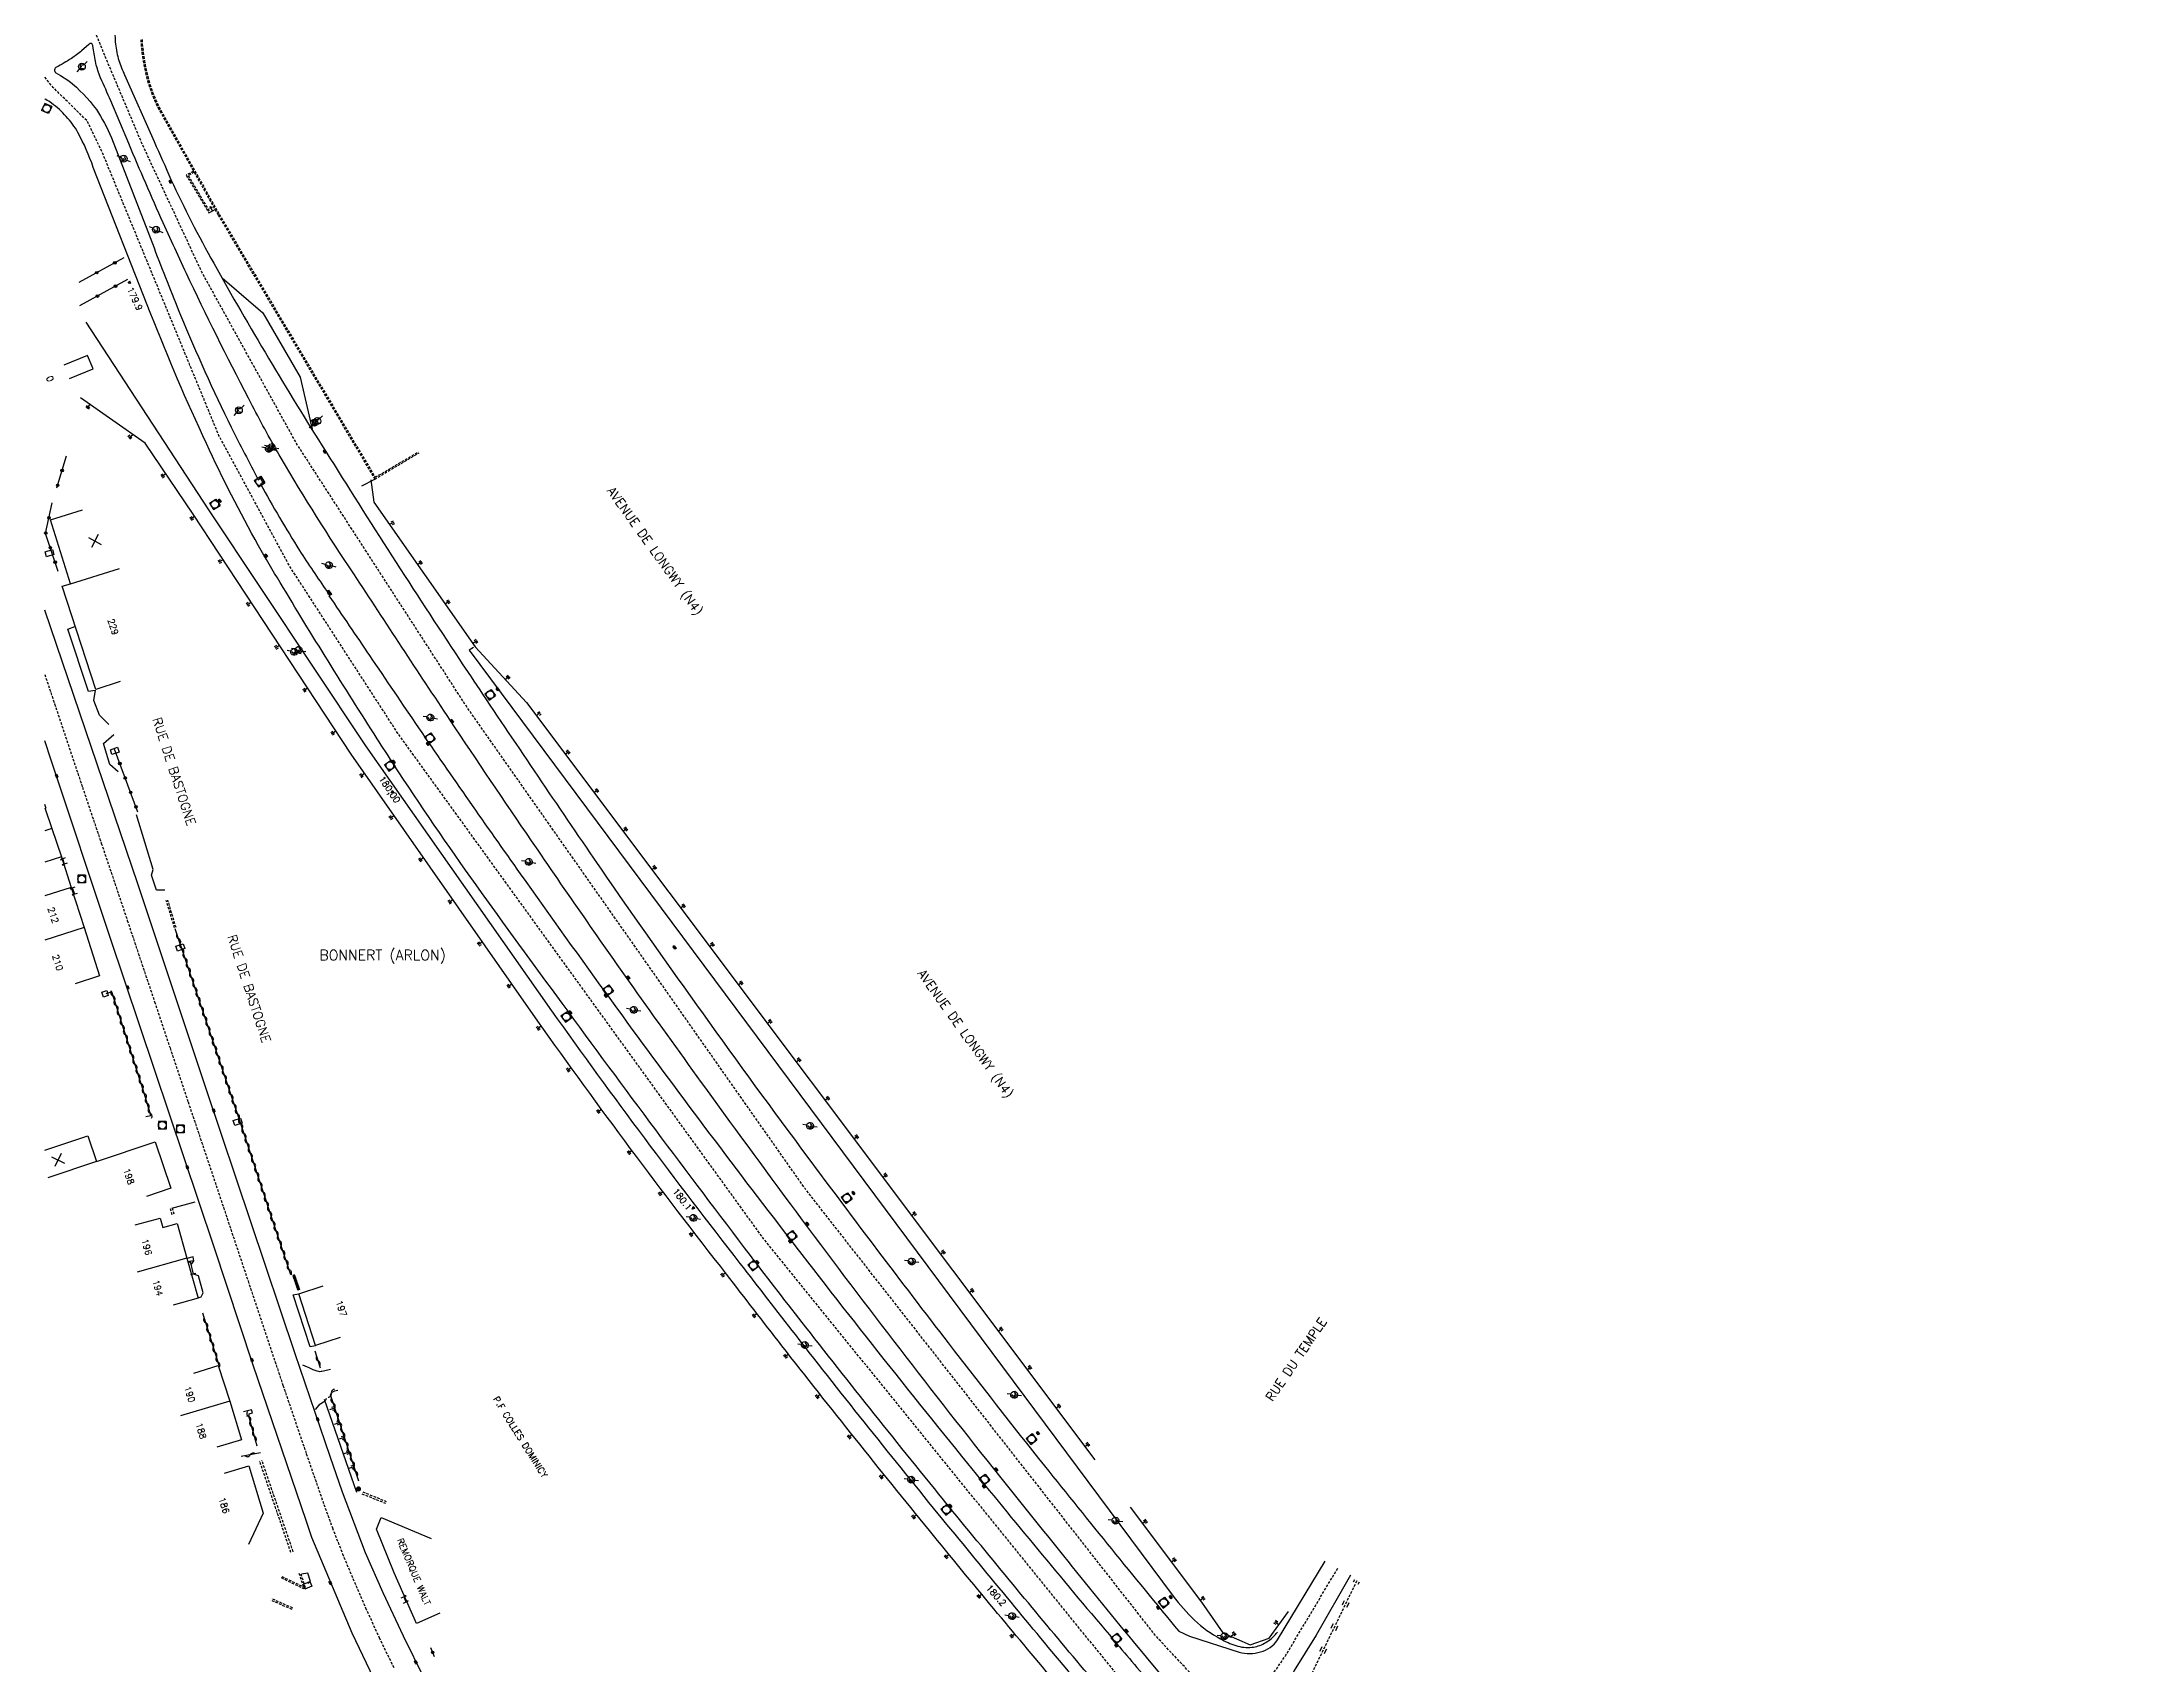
# Model space of a CAD drawing. Header units: millimetres. Extents: x 253999 to 255001, y 43000 to 44000.
# Drawn here: x 253999.4 to 254404.2, y 43348.9 to 43665 of the extents above; entities that cross this region are included whole.
import ezdxf
from ezdxf.enums import TextEntityAlignment as Align

# ---------------------------------------------------------------- set-up
doc = ezdxf.new("R2010")
doc.units = ezdxf.units.MM
doc.linetypes.add('DASHED', pattern=[0.75, 0.5, -0.25])
doc.layers.get('0').update_dxf_attribs({"linetype": 'CONTINUOUS'})
for name, color, linetype in [('W0001', 6, 'DASHED'), ('W0008', 7, 'CONTINUOUS'), ('W0100', 7, 'CONTINUOUS'), ('W0105', 7, 'CONTINUOUS'), ('W0112', 1, 'DASHED'), ('W0211', 2, 'CONTINUOUS'), ('W0220', 5, 'DASHED'), ('W0302', 3, 'CONTINUOUS'), ('W0310', 3, 'CONTINUOUS'), ('W0322', 7, 'CONTINUOUS'), ('W0400', 7, 'CONTINUOUS'), ('W0420', 7, 'CONTINUOUS'), ('W0471', 7, 'CONTINUOUS'), ('W0851', 7, 'CONTINUOUS'), ('W0980', 7, 'CONTINUOUS'), ('W0984', 7, 'CONTINUOUS'), ('W0989', 7, 'CONTINUOUS'), ('W0991', 7, 'CONTINUOUS'), ('W1102', 7, 'CONTINUOUS'), ('W1471', 7, 'CONTINUOUS'), ('W1473', 7, 'CONTINUOUS')]:
    doc.layers.add(name, color=color, linetype=linetype)
doc.styles.get("Standard").update_dxf_attribs({"font": 'romans.shx', "width": 0.85})

# ---------------------------------------------------------------- blocks, each defined once
blk = doc.blocks.new('t211o')
at = {"color": 0, "linetype": 'Continuous'}
for p, q in [((-0.29, 0.5), (-0.29, 0)), ((0, 1), (0, 0)), ((0.29, 0.5), (0.29, 0))]:
    blk.add_line(p, q, dxfattribs=at)
blk = doc.blocks.new('t322o')
at = {"color": 0, "linetype": 'Continuous'}
for radius in [0.25, 0.15]:
    blk.add_circle((0, 0), radius, dxfattribs=at)
blk = doc.blocks.new('T400')
for p, q in [((-0.15, 0.3), (0.15, 0.3)), ((-0.15, -0.25), (-0.15, 0.3)), ((-0.15, 0.15), (0.15, 0.15)), ((-0.15, 0), (0.15, 0)), ((0.15, 0.3), (0.15, -0.25)), ((-0.15, -0.15), (0.15, -0.15)), ((-0.15, -0.25), (-0.15, -0.3)), ((-0.15, -0.3), (0.15, -0.3)), ((0.15, -0.3), (0.15, -0.25))]:
    blk.add_line(p, q)
blk = doc.blocks.new('T851')
for p, q in [((-0.25, -0.15), (0, 0.32)), ((0, 0.32), (0.25, -0.15)), ((-0.25, -0.15), (0.25, -0.15))]:
    blk.add_line(p, q)
for major_axis in [(-0.106, 0.106), (-0.0354, 0.0354), (-0.0236, 0.0236)]:
    blk.add_ellipse((0, 0), major_axis=major_axis, ratio=1, start_param=3.926991, end_param=10.210176)
blk = doc.blocks.new('T471')
for p, q in [((-0.333334, 0.333334), (-0.333334, -0.333334)), ((-0.333334, 0.333334), (0.333334, 0.333334)), ((-0.333334, 0), (0, 0)), ((0.500001, 0.500001), (1.000002, 1.000002)), ((-0.500001, -0.500001), (-1.000002, -1.000002)), ((-0.333334, -0.333334), (0.333334, -0.333334))]:
    blk.add_line(p, q)
blk.add_ellipse((0, 0), major_axis=(0.471405, 0.471405), ratio=1, start_param=5.4977871438, end_param=11.780972451)
blk = doc.blocks.new('T420')
for p, q in [((0.75, 0.75), (-0.75, 0.75)), ((-0.75, 0.75), (-0.75, -0.75)), ((0.75, 0.75), (0.75, -0.75)), ((0.75, -0.75), (-0.75, -0.75))]:
    blk.add_line(p, q)
blk.add_ellipse((0, 0), major_axis=(-0.53, 0.53), ratio=1, start_param=3.926991, end_param=10.210176)
blk = doc.blocks.new('T1471')
at = {"color": 0, "linetype": 'Continuous', "flags": 128}
blk.add_lwpolyline([(-0.75, -0.5), (-0.75, 0.5), (0.75, 0.5), (0.75, -0.5), (-0.75, -0.5)], dxfattribs=at)
blk = doc.blocks.new('t105o')
for p, q in [((-0.5, 0), (0.5, 0)), ((0.5, 0), (0.2, 0.1)), ((0.5, 0), (0.2, -0.1))]:
    blk.add_line(p, q)
blk = doc.blocks.new('T1473')
at = {"color": 0, "linetype": 'Continuous', "const_width": 0.5, "flags": 128}
blk.add_lwpolyline([(-0.25, 0, 1), (0.25, 0, 1)], format="xyb", close=True, dxfattribs=at)
blk = doc.blocks.new('t112o')
at = {"color": 0, "linetype": 'Continuous'}
for p, q in [((-0.5, 0.5), (0.5, 0.5)), ((-0.5, -0.5), (-0.5, 0.5)), ((0.5, 0.5), (0.5, -0.5)), ((0.5, -0.5), (-0.5, -0.5))]:
    blk.add_line(p, q, dxfattribs=at)
blk = doc.blocks.new('t991o')
at = {"color": 0, "linetype": 'Continuous'}
for p, q in [((-1, 1), (1, -1)), ((-1, -1), (1, 1))]:
    blk.add_line(p, q, dxfattribs=at)
blk = doc.blocks.new('t310o')
at = {"color": 0, "linetype": 'Continuous'}
for centre, start, end in [((-0.5, 0.38), 216.8699, 323.1304), ((0.5, -0.37), 36.8699, 143.1303)]:
    blk.add_arc(centre, 0.625, start, end, dxfattribs=at)

msp = doc.modelspace()

# ---------------------------------------------------------------- linework, layer by layer
at = {"layer": 'W0001', "flags": 128}
for points in [[(254452.42, 43103.22), (254314.15, 43237.19), (254293.03, 43266.35), (254244.06, 43321.6), (254232.18, 43337.44), (254216.23, 43354.57), (254147.93, 43441.72), (254082.21, 43535.34), (254048.99, 43586.76), (254030.56, 43620.14), (254018.82, 43645.36), (254012.18, 43661.08), (254007.82, 43671.83)], [(254314.15, 43237.19), (254286.19, 43260.97), (254235.65, 43315.63), (254225.32, 43328.22), (254213.73, 43340.82), (254140.03, 43431.73), (254068.7, 43530.35), (254047.67, 43562.84), (254033.87, 43588.34), (254011.21, 43643.4), (254008.25, 43649.56), (254001.62, 43656.1), (254000, 43658.09)], [(254216.45, 43311.09), (254218.85, 43319.89), (254228.43, 43331.81), (254241.47, 43350.89), (254251.58, 43367.84)]]:
    msp.add_lwpolyline(points, dxfattribs=at)
at = {"layer": 'W0001'}
msp.add_lwpolyline([(254000, 43541.83), (254001.91, 43536.08), (254007.33, 43519.88), (254011, 43508.98), (254016.06, 43493.94), (254019.15, 43484.68), (254021.37, 43478.08), (254024.37, 43469.11), (254027.88, 43458.64), (254033.34, 43442.35), (254039.55, 43423.75), (254046.35, 43403.43), (254050.89, 43390.1), (254054.31, 43380.24), (254055.96, 43375.67), (254057.93, 43370.65), (254059.96, 43365.81), (254062.42, 43360.12), (254065.06, 43354.34), (254067.98, 43348.31)], dxfattribs=at)
at = {"layer": 'W0008'}
msp.add_line((254061.71, 43578.56), (254064.2, 43579.85), dxfattribs=at)
at = {"layer": 'W0008', "flags": 128}
for points in [[(254013.74, 43667.9, 0.0507), (254013.76, 43664.52, 0.0497), (254014.42, 43661.35, 0.0279), (254015.54, 43658.51), (254021.3, 43645.54, 0.0022), (254024.56, 43638.17, 0.0191), (254032.88, 43621.85, 0.0137), (254054.69, 43585.21, 0.0069), (254080.68, 43544.75, 0.0008), (254085.19, 43538, 0.0035), (254108.23, 43503.93, 0.0088), (254148.41, 43447.86, 0.0046), (254175.79, 43411.67, 0.004), (254194.52, 43387.73, 0.0035), (254220.65, 43355.55), (254222.75, 43354.62), (254232.41, 43351.51, 0.1466), (254236.54, 43351.56, 0.1829), (254239.83, 43353.86), (254249.11, 43369.2)], [(254216.88, 43347.49), (254211.81, 43353.58, -0.0041), (254198.27, 43370.22, -0.0012), (254185.8, 43385.76, -0.0085), (254147.44, 43435.59, -0.003), (254128.64, 43461.25, -0.0025), (254115.27, 43479.86, -0.0045), (254094.71, 43509.44, -0.003), (254078.87, 43532.92, -0.0017), (254060.12, 43561.4, -0.0149), (254045.97, 43583.92, -0.0091), (254040.42, 43594.07, -0.0102), (254028.25, 43618.44, -0.0053), (254023.03, 43629.71, -0.0063), (254016.34, 43645.19), (254012.85, 43653.5, -0.0034), (254010.87, 43657.95, -0.0371), (254009.94, 43660.81, -0.0228), (254009.42, 43663.75), (254009.33, 43664.26, 0.6964), (254008.56, 43664.47), (254007.16, 43663.23, -0.0354), (254005.18, 43661.74, -0.0169), (254002.29, 43660.02, 0.6414), (254002.17, 43658.96), (254003.04, 43658.44), (254004.69, 43657.4, -0.0563), (254010.04, 43651.81, -0.0456), (254012.98, 43646.27), (254021.26, 43624.84, 0.0055), (254026.44, 43611.75, 0.0178), (254036.28, 43589.95, 0.0049), (254041.55, 43579.71), (254041.96, 43579.96), (254042.4, 43579.15), (254041.95, 43578.9, 0.0139), (254049.56, 43565.96, 0.0089), (254054.93, 43557.98), (254055.23, 43558.22), (254055.76, 43557.4), (254055.29, 43557.11, -0.0007), (254063.18, 43545.5, 0.0008), (254072.73, 43531.39, 0.0046), (254092.5, 43503.03, 0.003), (254110.25, 43478.27, 0.0066), (254142.74, 43434.79, 0.0066), (254179.5, 43388.23, 0.0054), (254207.13, 43354.84, 0.0009), (254214.96, 43345.64)], [(254211.78, 43312.57, 0.0059), (254212.78, 43317.22, 0.0183), (254214.23, 43326.26, 0.0052), (254214.98, 43333.1), (254212.5, 43335.99, -0.0044), (254189.21, 43363.68, -0.0019), (254176.7, 43378.89, -0.0054), (254148.07, 43414.77, -0.0023), (254137.32, 43428.68, -0.0049), (254100.68, 43477.8, -0.0038), (254083.93, 43500.84, -0.0108), (254067.87, 43524.34, -0.0019), (254064.67, 43529.31, -0.0069), (254045.79, 43559.72, -0.006), (254041.6, 43566.86, -0.02), (254031.45, 43586.74, -0.0156), (254020.65, 43611.96), (254009.44, 43640.52, 0.039), (254006.46, 43647.31, 0.0499), (254004.19, 43650.43, 0.0551), (254001.34, 43653, 0.0182), (254000.2, 43653.75, 0.003209), (254000, 43653.87, 0.1175)], [(254214.07, 43330.36), (254210.6, 43334.36, -0.0059), (254187.29, 43362.08, -0.0015), (254174.76, 43377.31, -0.0058), (254146.1, 43413.23, -0.0013), (254135.33, 43427.16, -0.0111), (254098.67, 43476.32), (254062.45, 43527.91), (254031.94, 43573.87), (254008.04, 43610.41)], [(254254.06, 43366.49), (254247.35, 43354.77), (254243.12, 43347.91, 0.0746), (254240.89, 43342, 0.0817), (254241.25, 43335.63, 0.0076), (254242.45, 43329.55), (254244.8, 43326.91, -0.0039), (254257.52, 43312.14, 0.0032), (254266.33, 43302.07, 0.0042), (254296.62, 43268.38, 0.0044), (254319.05, 43244.23, 0.0039), (254342.83, 43219.57, 0.0038), (254368.37, 43193.76, 0.005), (254390.23, 43172.47, -0.0019), (254428.09, 43136.61), (254457.29, 43108.32), (254457.72, 43108.79), (254572.14, 43000)], [(254219.54, 43362.41, 0.0331), (254223.69, 43357.72, 0.065), (254228.76, 43354.07, 0.0506), (254231.74, 43352.77, 0.104), (254234.86, 43352.43, 0.092), (254237.29, 43353.21, 0.086), (254239.32, 43354.78, 0.0154), (254239.86, 43355.41)]]:
    msp.add_lwpolyline(points, format="xyb", dxfattribs=at)
for points in [[(254034.49, 43619), (254042.44, 43612.19), (254049.69, 43599.66), (254052.01, 43589.59)], [(254083.4, 43547.03), (254082.56, 43546.57), (254219.54, 43362.41)]]:
    msp.add_lwpolyline(points, dxfattribs=at)
at = {"layer": 'W0008'}
for points in [[(254110.14, 43287.75), (254104.08, 43296.42), (254097.21, 43306.29), (254088.62, 43319.04), (254082.4, 43329.76), (254077.53, 43338.98), (254073.9, 43346.27), (254069.77, 43354.61), (254065.84, 43363.05), (254062.42, 43370.84), (254057.95, 43382.65), (254055.5, 43389.55), (254048.7, 43409.56), (254031.5, 43460.96), (254018.1, 43501.05), (254000, 43554.34)], [(254009.83, 43538.68), (254008.48, 43538.51), (254004.46, 43550.64), (254005.84, 43551.14)], [(254103.42, 43281.56), (254100.85, 43285.73), (254095.6, 43293.19), (254089.15, 43302.03), (254086.1, 43306.5), (254081.65, 43313.5), (254076.34, 43322.68), (254071.77, 43331.11), (254067.53, 43339.13), (254066.11, 43341.99), (254059.79, 43355.2), (254051.98, 43373.83), (254050.87, 43377.14), (254040.58, 43407.34), (254032.92, 43430.52), (254012.74, 43490.62), (254001.23, 43525.12), (254000, 43528.87)], [(254024.72, 43437.89), (254029.26, 43439.17)], [(254028.48, 43427), (254028.64, 43427.09), (254029, 43427.64), (254028.85, 43428.43), (254027.61, 43428.14)], [(254029.83, 43420.49), (254030.43, 43420.66), (254030.81, 43421.41), (254029.91, 43424.75), (254028.94, 43425.1)], [(254052.7, 43411.1), (254051.62, 43410.91), (254048.35, 43421.05), (254049.39, 43421.27)], [(254055.59, 43406.54), (254054.2, 43406.18), (254053.92, 43406.12), (254053.77, 43406.1), (254053.55, 43406.08), (254053.33, 43406.1), (254053.23, 43406.12), (254053.03, 43406.18), (254052.63, 43406.32), (254052.24, 43406.47), (254051.46, 43406.82), (254050.67, 43407.18), (254050.22, 43407.37)], [(254052.69, 43398.75), (254053.36, 43399.59), (254053.51, 43399.75), (254053.63, 43399.85), (254053.89, 43400.02), (254054.25, 43400.23), (254054.41, 43400.34), (254054.56, 43400.47), (254054.62, 43400.53), (254054.73, 43400.68), (254054.76, 43400.76), (254054.8, 43400.9)], [(254039.3, 43397.42), (254039.8, 43397.55), (254039.78, 43397.89), (254040.44, 43398.06), (254040.25, 43398.69), (254038.67, 43398.27)], [(254051.19, 43364.9), (254051.68, 43365.22), (254051.18, 43366.88), (254049.95, 43366.66)]]:
    msp.add_lwpolyline(points, dxfattribs=at)
at = {"layer": 'W0100'}
for p, q in [((254032.16, 43632.94), (254032.12, 43632.49)), ((254032.16, 43632.94), (254032.56, 43632.73)), ((254032.65, 43632.06), (254032.16, 43632.94)), ((254032.16, 43631.79), (254033.13, 43632.33))]:
    msp.add_line(p, q, dxfattribs=at)
at = {"layer": 'W0100', "flags": 128}
msp.add_lwpolyline([(254004.79, 43599.4), (254009.41, 43601.32), (254008.33, 43603.93), (254003.71, 43602.01)], dxfattribs=at)
at = {"layer": 'W0100'}
for points in [[(254014.68, 43540.42), (254009.92, 43538.88), (254003.4, 43558.99), (254004.98, 43559.48), (254001.11, 43571.94), (254007.32, 43573.87)], [(254000.26, 43515.71), (254000, 43516.49)], [(254000, 43515.84), (254001.36, 43511.85), (254003.23, 43506.28), (254005.11, 43500.36), (254007.69, 43492.55), (254010.68, 43483.13), (254005.91, 43481.62)], [(254003.87, 43504.9), (254003.54, 43505.95)], [(254005.82, 43499.04), (254005.4, 43500.23)], [(254000, 43449.19), (254008.37, 43452.01), (254010.06, 43447.01), (254010.06, 43447.01), (254021.46, 43450.85), (254024.51, 43441.82), (254019.77, 43440.22)], [(254017.62, 43434.69), (254022.44, 43436), (254022.94, 43434.18), (254022.94, 43434.18), (254025.78, 43434.95), (254027.63, 43428.17), (254029.82, 43420.41), (254025.01, 43419.05)], [(254028.91, 43425.1), (254028.38, 43427.56)], [(254057.45, 43412.75), (254052.7, 43411.2), (254049.42, 43421.23), (254054.17, 43422.79)], [(254028.98, 43405.79), (254033.73, 43407.32), (254035.99, 43400.35), (254038.25, 43392.81), (254033.46, 43391.37)], [(254034.94, 43386.35), (254039.72, 43387.79), (254042.51, 43378.57), (254039.63, 43372.44)], [(254076.89, 43359.06), (254072.32, 43357.04), (254067.96, 43366.92), (254067.95, 43366.92), (254064.55, 43375.41), (254065.43, 43377.68), (254075.15, 43373.62)], [(254069.84, 43362.26), (254070.28, 43361.26)]]:
    msp.add_lwpolyline(points, dxfattribs=at)
at = {"layer": 'W0112'}
for p, q in [((254018.67, 43665.37), (254018.73, 43664.55)), ((254018.73, 43664.55), (254018.81, 43663.73)), ((254018.81, 43663.73), (254018.91, 43662.9)), ((254018.91, 43662.9), (254019.02, 43662.08)), ((254018.92, 43665.39), (254018.98, 43664.57)), ((254018.98, 43664.57), (254019.06, 43663.75)), ((254019.06, 43663.75), (254019.16, 43662.94)), ((254019.16, 43662.94), (254019.27, 43662.12)), ((254019.02, 43662.08), (254019.15, 43661.29)), ((254019.15, 43661.29), (254019.29, 43660.5)), ((254019.27, 43662.12), (254019.39, 43661.33)), ((254019.29, 43660.5), (254019.44, 43659.71)), ((254019.39, 43661.33), (254019.53, 43660.55)), ((254019.44, 43659.71), (254019.61, 43658.93)), ((254019.53, 43660.55), (254019.69, 43659.76)), ((254019.61, 43658.93), (254019.8, 43658.15)), ((254019.69, 43659.76), (254019.86, 43658.98)), ((254019.86, 43658.98), (254020.05, 43658.21)), ((254019.8, 43658.15), (254020.01, 43657.38)), ((254020.01, 43657.38), (254020.23, 43656.61)), ((254020.05, 43658.21), (254020.25, 43657.44)), ((254020.23, 43656.61), (254020.48, 43655.85)), ((254020.25, 43657.44), (254020.47, 43656.68)), ((254020.47, 43656.68), (254020.72, 43655.93)), ((254020.48, 43655.85), (254020.74, 43655.1)), ((254020.72, 43655.93), (254020.98, 43655.18)), ((254020.74, 43655.1), (254021.03, 43654.36)), ((254020.98, 43655.18), (254021.26, 43654.45)), ((254021.26, 43654.45), (254021.57, 43653.72)), ((254021.03, 43654.36), (254021.34, 43653.62)), ((254021.34, 43653.62), (254021.67, 43652.9)), ((254021.57, 43653.72), (254021.89, 43653.01)), ((254021.67, 43652.9), (254022.02, 43652.19)), ((254021.89, 43653.01), (254022.24, 43652.3)), ((254022.02, 43652.19), (254022.39, 43651.49)), ((254022.24, 43652.3), (254022.61, 43651.61)), ((254022.39, 43651.49), (254028.95, 43639.79)), ((254022.61, 43651.61), (254033.96, 43631.35)), ((254028.95, 43639.79), (254027.54, 43639.01)), ((254027.54, 43639.01), (254031.95, 43631.66)), ((254029.07, 43639.57), (254027.89, 43638.91)), ((254027.89, 43638.91), (254032.16, 43631.79)), ((254029.07, 43639.57), (254033.74, 43631.23)), ((254031.95, 43631.66), (254032.16, 43631.79)), ((254033.74, 43631.23), (254064.2, 43579.85)), ((254033.96, 43631.36), (254064.29, 43580.2)), ((254064.2, 43579.85), (254072.82, 43584.93)), ((254064.29, 43580.2), (254072.7, 43585.14))]:
    msp.add_line(p, q, dxfattribs=at)
for points in [[(254025.25, 43492.46), (254023.65, 43497.81)], [(254025.54, 43492.55), (254023.94, 43497.9)], [(254024.78, 43436.61), (254024.47, 43437.8)], [(254025.19, 43436.72), (254024.87, 43437.91)], [(254047.89, 43370.89), (254041.8, 43388.69)], [(254048.34, 43371.04), (254042.24, 43388.85)], [(254061.71, 43382.33), (254066.3, 43380.46)], [(254061.86, 43382.7), (254066.45, 43380.82)], [(254045.99, 43365.99), (254050.35, 43363.89), (254050.71, 43364.06), (254049.79, 43366.91)], [(254046.12, 43366.24), (254050.35, 43364.2), (254050.36, 43364.21), (254049.52, 43366.83)], [(254048.11, 43359.79), (254043.97, 43361.61)], [(254048.24, 43360.08), (254044.1, 43361.9)]]:
    msp.add_lwpolyline(points, dxfattribs=at)
at = {"layer": 'W0211', "flags": 128}
msp.add_lwpolyline([(254208.02, 43332.15, -0.0023), (254184.67, 43359.91, -0.0023), (254172.13, 43375.16, -0.0056), (254143.42, 43411.14, -0.0013), (254132.63, 43425.09, -0.0116), (254095.93, 43474.31), (254059.59, 43526.28), (254028.87, 43572.99), (254019.51, 43586.84), (254006.98, 43595.68)], format="xyb", dxfattribs=at)
for points in [[(254063.47, 43579.7), (254064.04, 43575.35), (254083.75, 43547.2), (254093.71, 43536.34), (254204.3, 43388.93)], [(254211.2, 43379.72), (254225.08, 43361.22), (254229.23, 43355.22), (254234.52, 43352.9), (254238.24, 43354.19), (254242.01, 43359.41)]]:
    msp.add_lwpolyline(points, dxfattribs=at)
at = {"layer": 'W0211'}
msp.add_lwpolyline([(254060.72, 43382.58), (254054.42, 43400.7)], dxfattribs=at)
at = {"layer": 'W0220'}
for p, q in [((254255.26, 43365.34), (254245.97, 43346.22)), ((254254.81, 43365.56), (254254.59, 43365.11)), ((254255.71, 43365.12), (254255.49, 43364.67)), ((254252.62, 43361.06), (254252.4, 43360.61)), ((254252.84, 43361.51), (254252.62, 43361.06)), ((254253.52, 43360.62), (254253.3, 43360.17)), ((254253.74, 43361.07), (254253.52, 43360.62)), ((254250.44, 43356.56), (254250.22, 43356.11)), ((254250.65, 43357.01), (254250.44, 43356.56)), ((254251.34, 43356.12), (254251.12, 43355.67)), ((254251.55, 43356.57), (254251.34, 43356.12)), ((254248.25, 43352.06), (254248.03, 43351.61)), ((254248.47, 43352.51), (254248.25, 43352.06)), ((254249.15, 43351.63), (254248.93, 43351.18)), ((254249.37, 43352.08), (254249.15, 43351.63))]:
    msp.add_line(p, q, dxfattribs=at)
at = {"layer": 'W0302'}
for points in [[(254012.44, 43532.09), (254010.62, 43533.86), (254009.52, 43536.77), (254009.85, 43538.73)], [(254014.27, 43522.85), (254012.67, 43524.29), (254011.43, 43528.4), (254013.47, 43530.1)], [(254023.35, 43499.8), (254021.73, 43499.83), (254020.77, 43502.72), (254021.07, 43503.83), (254017.83, 43514.5)]]:
    msp.add_lwpolyline(points, dxfattribs=at)
at = {"layer": 'W0310'}
for points in [[(254047.9, 43424.97), (254044.28, 43435.64), (254038.12, 43454.36), (254025.39, 43492.28)], [(254019.69, 43455.76), (254020.62, 43455.94), (254019.42, 43460.12), (254013.02, 43480), (254011.85, 43479.61)], [(254030.72, 43417.51), (254033.87, 43407.34)], [(254053.62, 43406.79), (254052.62, 43410.09)], [(254061.11, 43384.79), (254055.63, 43401.41), (254055.62, 43401.46), (254055.61, 43401.56), (254055.64, 43401.66), (254055.67, 43401.73), (254055.75, 43401.86), (254055.92, 43402.06), (254056.01, 43402.14), (254056.15, 43402.23), (254056.31, 43402.3), (254056.4, 43402.33), (254056.99, 43402.47)], [(254041.32, 43391.58), (254039.7, 43397.4)], [(254041.95, 43390.26), (254038.23, 43389.57)]]:
    msp.add_lwpolyline(points, dxfattribs=at)
at = {"layer": 'W0322'}
for p, q in [((254015.37, 43622.91), (254006.6, 43618.09)), ((254016.09, 43618.68), (254006.74, 43613.54))]:
    msp.add_line(p, q, dxfattribs=at)
for points in [[(254002.35, 43578.12), (254004.24, 43584.38)], [(254002.61, 43561.85), (254000.17, 43569.28), (254001.46, 43575.23)], [(254018.14, 43514.98), (254013.58, 43527.29)], [(254075.84, 43350.6), (254075.1, 43352.31)]]:
    msp.add_lwpolyline(points, dxfattribs=at)
at = {"layer": 'W1102'}
for points in [[(254004.98, 43559.48), (254014.53, 43562.45)], [(254001.36, 43511.85), (254000, 43511.38)], [(254003.23, 43506.28), (254000, 43505.25)], [(254005.11, 43500.36), (254000, 43498.73)], [(254007.69, 43492.55), (254000, 43490.12)], [(254010.06, 43447.01), (254000.58, 43443.82)], [(254027.63, 43428.17), (254018.01, 43425.45)], [(254035.99, 43400.35), (254026.41, 43397.47)]]:
    msp.add_lwpolyline(points, dxfattribs=at)

# ---------------------------------------------------------------- block references
at = {"layer": 'W0105'}
for p, rotation in [((254003.54, 43505.95), 202.9620113113248), ((254003.87, 43504.9), 199.3359029802252), ((254005.4, 43500.23), 198.480631840117), ((254005.82, 43499.04), 195.9973383277886), ((254028.38, 43427.56), 193.3305076119005), ((254028.91, 43425.1), 194.5102946604445), ((254069.84, 43362.26), 19.88715765048893), ((254070.28, 43361.26), 25.14073021187912)]:
    msp.add_blockref('t105o', p, dxfattribs=dict(at, rotation=rotation))
at = {"layer": 'W0112', "rotation": 108.0357381679239}
msp.add_blockref('t112o', (254011.73, 43479.63), dxfattribs=at)
at = {"layer": 'W0211'}
for p, rotation in [((254008.21, 43593.6), 324.7682262193576), ((254016.37, 43587.83), 310.1365929574386), ((254022.73, 43580.28), 304.0313301263843), ((254028.33, 43572), 303.327640021747), ((254067.99, 43571.45), 111.8320487776081), ((254033.82, 43563.64), 297.8883974646865), ((254073.36, 43563.78), 124.9995051596167), ((254039.32, 43555.29), 303.3276400217241), ((254078.73, 43556.12), 124.9995051597627), ((254044.81, 43546.93), 303.3276400216077), ((254084.1, 43548.45), 124.9995051597627), ((254090.34, 43541.49), 131.9057748984307), ((254050.31, 43538.58), 303.327640021747), ((254096.42, 43534.39), 130.5615345208354), ((254055.8, 43530.22), 304.0816120369721), ((254102.04, 43526.9), 126.8774927950104), ((254061.4, 43521.94), 304.9619985782252), ((254107.66, 43519.41), 126.8774927950104), ((254067.13, 43513.74), 304.9619985781125), ((254113.27, 43511.92), 126.8774927950104), ((254072.86, 43505.55), 304.9619985780886), ((254118.89, 43504.44), 126.8774927950104), ((254078.59, 43497.35), 304.9619985782492), ((254124.51, 43496.95), 126.8774927950104), ((254084.32, 43489.16), 304.9619985781125), ((254130.13, 43489.46), 126.8774927950104), ((254090.05, 43480.96), 305.0147743844896), ((254135.74, 43481.97), 126.8774927950104), ((254095.79, 43472.77), 305.6510248078956), ((254141.36, 43474.49), 126.8774927949837), ((254101.62, 43464.65), 306.0836238623316), ((254146.98, 43467), 126.8774927950104), ((254107.51, 43456.56), 306.5162229167724), ((254152.59, 43459.51), 126.8774927950104), ((254158.21, 43452.03), 126.8774927950104), ((254113.46, 43448.53), 306.9488219711554), ((254163.83, 43444.54), 126.8774927950104), ((254119.47, 43440.54), 304.5963610274468), ((254169.44, 43437.05), 126.0979951642547), ((254125.54, 43432.59), 307.8140200801842), ((254175.06, 43429.56), 126.8774927950104), ((254131.67, 43424.69), 307.6669479529488), ((254180.68, 43422.08), 126.4350399736463), ((254137.79, 43416.77), 307.8397803623538), ((254186.3, 43414.59), 126.8774927949837), ((254143.92, 43408.88), 308.1375954562448), ((254191.91, 43407.1), 126.8774927950104), ((254150.1, 43401.01), 308.4162891925251), ((254197.53, 43399.61), 126.8774927950104), ((254056.41, 43399.03), 108.256954342991), ((254057.35, 43396.18), 108.256954342991), ((254058.29, 43393.33), 108.256954342991), ((254156.31, 43393.18), 308.6949829289242), ((254203.15, 43392.13), 126.8774927950104), ((254059.23, 43390.48), 108.256954342991), ((254060.17, 43387.63), 108.256954342991), ((254162.56, 43385.37), 311.584049198999), ((254168.85, 43377.6), 309.2251088922545), ((254214.38, 43377.15), 126.8774927950104), ((254175.17, 43369.85), 309.4764326735424), ((254220, 43369.67), 126.8774927950104), ((254181.53, 43362.13), 309.7785132804756), ((254225.61, 43362.18), 126.8774927949837), ((254187.89, 43354.42), 303.9765366968575), ((254231.6, 43355.27), 130.9097106436344), ((254239.31, 43357.38), 235.7902327188781)]:
    msp.add_blockref('t211o', p, dxfattribs=dict(at, rotation=rotation))
at = {"layer": 'W0310'}
for p, rotation in [((254026.03, 43490.38), 108.5495483824749), ((254026.66, 43488.49), 108.5495483824749), ((254027.3, 43486.59), 108.5495483824749), ((254027.94, 43484.7), 108.5495483824749), ((254028.57, 43482.8), 108.5495483824749), ((254029.21, 43480.9), 108.5495483824749), ((254013.26, 43479.27), 107.8372629304124), ((254013.87, 43477.37), 107.8372629304124), ((254014.48, 43475.46), 107.8372629304124), ((254029.85, 43479.01), 108.5495483824749), ((254030.48, 43477.11), 108.5495483824749), ((254015.09, 43473.56), 107.8372629304124), ((254015.71, 43471.66), 107.8372629304124), ((254031.12, 43475.22), 108.5495483824749), ((254031.75, 43473.32), 108.5495483824749), ((254032.39, 43471.42), 108.5495483824749), ((254016.32, 43469.75), 107.8372629304124), ((254016.93, 43467.85), 107.8372629304124), ((254033.03, 43469.53), 108.5495483824749), ((254033.66, 43467.63), 108.5495483824749), ((254017.54, 43465.94), 107.8372629304124), ((254018.16, 43464.04), 107.8372629304124), ((254034.3, 43465.74), 108.5495483824749), ((254034.94, 43463.84), 108.5495483824749), ((254018.77, 43462.14), 107.8372629304124), ((254019.38, 43460.23), 107.8372629304124), ((254035.57, 43461.94), 108.5495483824749), ((254036.21, 43460.05), 108.5495483824749), ((254019.94, 43458.31), 106.0827912527784), ((254020.49, 43456.39), 106.0827912527784), ((254036.84, 43458.15), 108.5495483824749), ((254037.48, 43456.26), 108.5495483824749), ((254038.12, 43454.36), 108.5495483824749), ((254038.74, 43452.46), 108.2354152912495), ((254039.37, 43450.56), 108.2354152912495), ((254039.99, 43448.66), 108.2354152912495), ((254040.62, 43446.76), 108.2354152912495), ((254041.25, 43444.86), 108.2354152912495), ((254041.87, 43442.96), 108.2354152912495), ((254042.5, 43441.06), 108.2354152912495), ((254043.12, 43439.16), 108.2354152912495), ((254043.75, 43437.26), 108.2354152912495), ((254044.38, 43435.36), 108.7355805028817), ((254045.02, 43433.47), 108.7355805028817), ((254045.66, 43431.58), 108.7355805028817), ((254046.31, 43429.68), 108.7355805028817), ((254046.95, 43427.79), 108.7355805028817), ((254047.59, 43425.89), 108.7355805028817), ((254031.31, 43415.6), 287.1767452779848), ((254031.9, 43413.69), 287.1767452779848), ((254032.49, 43411.78), 287.1767452779848), ((254033.09, 43409.87), 287.1767452779848), ((254033.68, 43407.96), 287.1767452779848), ((254053.2, 43408.18), 106.7326584145129), ((254055.76, 43401.87), 49.70801358261964), ((254056.1, 43399.98), 108.256954342991), ((254039.71, 43397.36), 105.5713449213802), ((254040.25, 43395.43), 105.5713449213802), ((254056.73, 43398.08), 108.256954342991), ((254057.35, 43396.18), 108.256954342991), ((254040.79, 43393.51), 105.5713449213802), ((254057.98, 43394.28), 108.256954342991), ((254058.61, 43392.38), 108.256954342991), ((254059.23, 43390.48), 108.256954342991), ((254039.98, 43389.89), 190.5068573522592), ((254059.86, 43388.58), 108.256954342991), ((254060.49, 43386.69), 108.256954342991)]:
    msp.add_blockref('t310o', p, dxfattribs=dict(at, rotation=rotation))
at = {"layer": 'W0322'}
for p, rotation in [((254013.62, 43621.94), 208.7661130826857), ((254010.11, 43620.02), 208.7661130826857), ((254010.25, 43615.47), 208.7659413954419), ((254013.75, 43617.39), 208.7659413954419), ((254003.37, 43581.51), 73.24452173685043), ((254002.51, 43578.63), 73.24452173685043), ((254000.19, 43569.36), 77.73762539187896), ((254000.83, 43572.3), 77.73762539187896), ((254001.08, 43566.51), 108.1938220063912), ((254002.02, 43563.66), 108.1938220063912), ((254014.62, 43524.48), 110.3517775947706), ((254015.66, 43521.67), 110.3517775947706), ((254016.71, 43518.86), 110.3517775947706), ((254017.75, 43516.04), 110.3517775947706), ((254075.47, 43351.46), 207.4996713593875)]:
    msp.add_blockref('t322o', p, dxfattribs=dict(at, rotation=rotation))
at = {"layer": 'W0400'}
for p, rotation in [((254024.46, 43637.71), 201.3224), ((254054.48, 43585.13), 212.6688), ((254034.03, 43575.59), 212.6688), ((254043.02, 43564.92), 212.6688), ((254055.26, 43557.66), 212.6688), ((254088.12, 43538.93), 215.6429), ((254079.23, 43532.69), 215.6429), ((254067.88, 43524.77), 215.6429), ((254074.57, 43528.32), 215.6429), ((254002.33, 43522.05), 18.40855728292146), ((254122.52, 43488.65), 215.6429), ((254016.15, 43480.9), 19.74272017657405), ((254113.52, 43482.8), 215.6429), ((254102.27, 43475.99), 215.6429), ((254109.16, 43479.28), 215.6429), ((254032.88, 43456.89), 18.27591536999427), ((254027.73, 43445.9), 18.98340688487026), ((254157.34, 43440.84), 215.6429), ((254148.36, 43434.84), 215.6429), ((254145.03, 43431.42), 218.0434), ((254048.53, 43424.58), 198.7139845040754), ((254048.72, 43424.01), 198.7139845040754), ((254048.91, 43423.44), 198.7139845040754), ((254138.63, 43427.36), 218.0434), ((254049.11, 43422.88), 198.7139845040754), ((254049.3, 43422.31), 198.7139845040754), ((254040.31, 43408.37), 18.91157353471787), ((254053.09, 43396.84), 18.4641956297676), ((254193.23, 43394.12), 218.0434), ((254185.16, 43387.02), 218.0434), ((254182.73, 43383.76), 218.0434), ((254176.17, 43379.92), 218.0434), ((254055.55, 43364.97), 22.19693514304485), ((254216.61, 43360.12), 218.0434), ((254219.06, 43362.2), 218.0434), ((254210.47, 43355.62), 218.0434), ((254208.47, 43352.78), 218.0434), ((254072.18, 43349.55), 27.09482248038808)]:
    msp.add_blockref('T400', p, dxfattribs=dict(at, rotation=rotation))
at = {"layer": 'W0420'}
for p, rotation in [((254000.37, 43651.97), 336.3706), ((254041.8, 43579.35), 122.6688), ((254033.08, 43574.93), 122.6688), ((254086.65, 43537.87), 125.6429), ((254074.94, 43529.42), 125.6429), ((254067.14, 43524.06), 125.6429), ((254109.59, 43480.34), 125.6429), ((254101.47, 43475.16), 125.6429), ((254156.02, 43439.88), 125.6429), ((254145.33, 43432.54), 128.0434), ((254137.84, 43426.75), 128.0434), ((254192, 43392.97), 128.0434), ((254182.82, 43385.09), 128.0434), ((254175.42, 43379.22), 128.0434), ((254217.71, 43361.13), 128.0434), ((254208.5, 43354.16), 128.0434)]:
    msp.add_blockref('T420', p, dxfattribs=dict(at, rotation=rotation))
for p in [(254007.18, 43501.97), (254022.85, 43454.06), (254026.37, 43453.33)]:
    msp.add_blockref('T420', p, dxfattribs=at)
at = {"layer": 'W0471'}
for p in [(254007.22, 43660.13), (254037.77, 43593.24), (254052.45, 43590.82), (254053.03, 43591.14)]:
    msp.add_blockref('T471', p, dxfattribs=at)
for p, rotation in [((254015.35, 43642.23), 111.3224), ((254021.65, 43628.39), 111.3224), ((254043.6, 43585.75), 122.6688), ((254044.14, 43586.07), 122.6688), ((254055.28, 43563.09), 122.6688), ((254048.53, 43546.2), 122.6688), ((254049.39, 43546.59), 122.6688), ((254075.02, 43533.42), 125.6429), ((254094.18, 43505.33), 125.6429), ((254114.59, 43476.53), 125.6429), ((254148.9, 43453.95), 125.6429), ((254126.19, 43436.02), 125.6429), ((254168.68, 43427.55), 128.0434), ((254147.9, 43411.28), 128.0434), ((254188.63, 43401.6), 128.0434), ((254168.59, 43385.06), 128.0434), ((254208.32, 43377.09), 128.0434), ((254188.21, 43358.49), 128.0434), ((254229.54, 43354.59), 128.0434)]:
    msp.add_blockref('T471', p, dxfattribs=dict(at, rotation=rotation))
at = {"layer": 'W0851'}
for p, rotation in [((254016.51, 43618.09), 111.3224), ((254067.65, 43518.96), 125.6429), ((254126.21, 43437.94), 125.6429)]:
    msp.add_blockref('T851', p, dxfattribs=dict(at, rotation=rotation))
at = {"layer": 'W0991'}
for p, rotation in [((254009.73, 43567.79), 287.2350962864266), ((254002.58, 43447.28), 288.6059237847613)]:
    msp.add_blockref('t991o', p, dxfattribs=dict(at, rotation=rotation))
at = {"layer": 'W1471'}
for p, rotation in [((254000.92, 43565.43), 197.9604645765922), ((254013.63, 43526.93), 198.4671574432029), ((254026.39, 43488.68), 198.0435054275661), ((254037.54, 43454.71), 197.6817221315527), ((254051.09, 43364.49), 22.19744589635904)]:
    msp.add_blockref('T1471', p, dxfattribs=dict(at, rotation=rotation))
at = {"layer": 'W1473'}
msp.add_blockref('T1473', (254061.04, 43383.26), dxfattribs=at)

# ---------------------------------------------------------------- texts
at = {"layer": 'W0980'}
msp.add_text('BONNERT (ARLON)', height=2, dxfattribs=at).set_placement((254065.74, 43487.04), align=Align.MIDDLE)
at = {"layer": 'W0984'}
for s, rotation, p in [('179.9', 295.0971, (254017.54, 43614.93)), ('180,00', 304.0237, (254066.94, 43519.31)), ('180.1', 307.6687, (254124.05, 43439.65)), ('P.F COLLES DOMINICY', 301.9525, (254092.54, 43393.36)), ('REMORQUE WALT', 292.9194, (254071.76, 43367.12)), ('180.2', 311.8348, (254185.12, 43362.53))]:
    msp.add_text(s, height=1.25, rotation=rotation, dxfattribs=at).set_placement(p, align=Align.MIDDLE)
at = {"layer": 'W0989'}
for s, rotation, p in [('AVENUE DE LONGWY (N4)', 305.5757, (254118.65, 43565.8)), ('RUE DE BASTOGNE', 288.0505, (254025.18, 43522.93)), ('RUE DE BASTOGNE', 288.0505, (254039.78, 43480.65)), ('AVENUE DE LONGWY (N4)', 305.5757, (254179.06, 43471.84)), ('RUE DU TEMPLE', 55.7747, (254243.47, 43408.48))]:
    msp.add_text(s, height=1.75, rotation=rotation, dxfattribs=at).set_placement(p, align=Align.MIDDLE)
at = {"layer": 'W0991'}
for s, rotation, p in [('0', 292.5257, (254001.02, 43599.37)), ('229', 287.9722, (254013.32, 43551.09)), ('212', 288.2852, (254001.65, 43494.96)), ('210', 287.5826, (254002.51, 43485.73)), ('198', 288.6059, (254016.35, 43444.1)), ('196', 285.2573, (254019.84, 43430.34)), ('194', 285.7647, (254021.99, 43422.39)), ('197', 288.1295, (254057.71, 43418.39)), ('190', 287.8912, (254028.2, 43401.69)), ('188', 286.7313, (254030.42, 43394.56)), ('186', 286.7875, (254034.89, 43380.05))]:
    msp.add_text(s, height=1.25, rotation=rotation, dxfattribs=at).set_placement(p, align=Align.MIDDLE)

doc.saveas('drawing.dxf')
